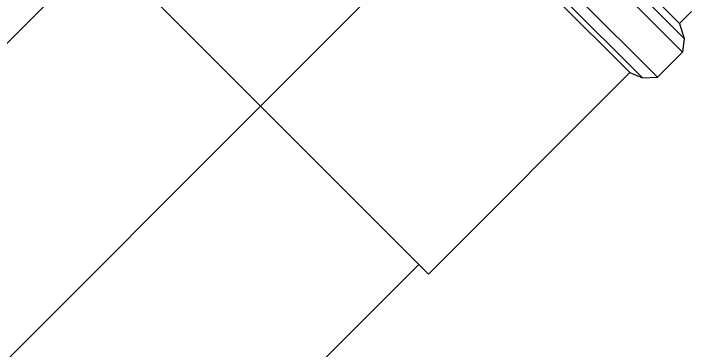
# Model space of a CAD drawing. Header units: millimetres. Extents: x -1292 to 2253, y 326 to 453.
# Drawn here: x 2097.7183 to 2097.8698, y 347.8382 to 347.9134 of the extents above; entities that cross this region are included whole.
import ezdxf

# ---------------------------------------------------------------- set-up
doc = ezdxf.new("R2010")
doc.units = ezdxf.units.MM
doc.header["$LTSCALE"] = 0.5
doc.linetypes.add('HIDDENX2', pattern=[0.75, 0.5, -0.25])
doc.layers.add('Eixo', color=4, linetype='HIDDENX2')
doc.layers.add('Esgoto', color=5, linetype='ByLayer')

msp = doc.modelspace()

# ---------------------------------------------------------------- linework, layer by layer
at = {"layer": 'Eixo'}
for q in [(2097.80305, 347.92231), (2097.46943, 347.58869)]:
    msp.add_line((2097.77353, 347.89279), q, dxfattribs=at)
at = {"layer": 'Esgoto', "color": 2}
for p, q in [((2097.86782, 347.90484), (2097.78558, 347.98707)), ((2097.86821, 347.90785), (2097.7886, 347.98747)), ((2097.86713, 347.91122), (2097.79196, 347.98638)), ((2097.86221, 347.89923), (2097.77997, 347.98147)), ((2097.85884, 347.89908), (2097.77983, 347.97809)), ((2097.85602, 347.90025), (2097.781, 347.97528)), ((2097.81104, 347.85528), (2097.73602, 347.9303)), ((2097.8698, 347.91389), (2097.86713, 347.91122)), ((2097.86713, 347.91122), (2097.86821, 347.90785)), ((2097.86821, 347.90785), (2097.86782, 347.90484)), ((2097.86221, 347.89923), (2097.86782, 347.90484)), ((2097.81104, 347.85528), (2097.85602, 347.90025)), ((2097.85602, 347.90025), (2097.85884, 347.89908)), ((2097.85884, 347.89908), (2097.86221, 347.89923))]:
    msp.add_line(p, q, dxfattribs=at)
at = {"layer": 'Esgoto', "color": 3}
for points in [[(2097.73817, 347.92814, 0), (2097.43408, 347.62404, 0)], [(2097.80889, 347.85743, 0), (2097.50479, 347.55333, 0)]]:
    msp.add_polyline3d(points, dxfattribs=at)

doc.saveas('drawing.dxf')
